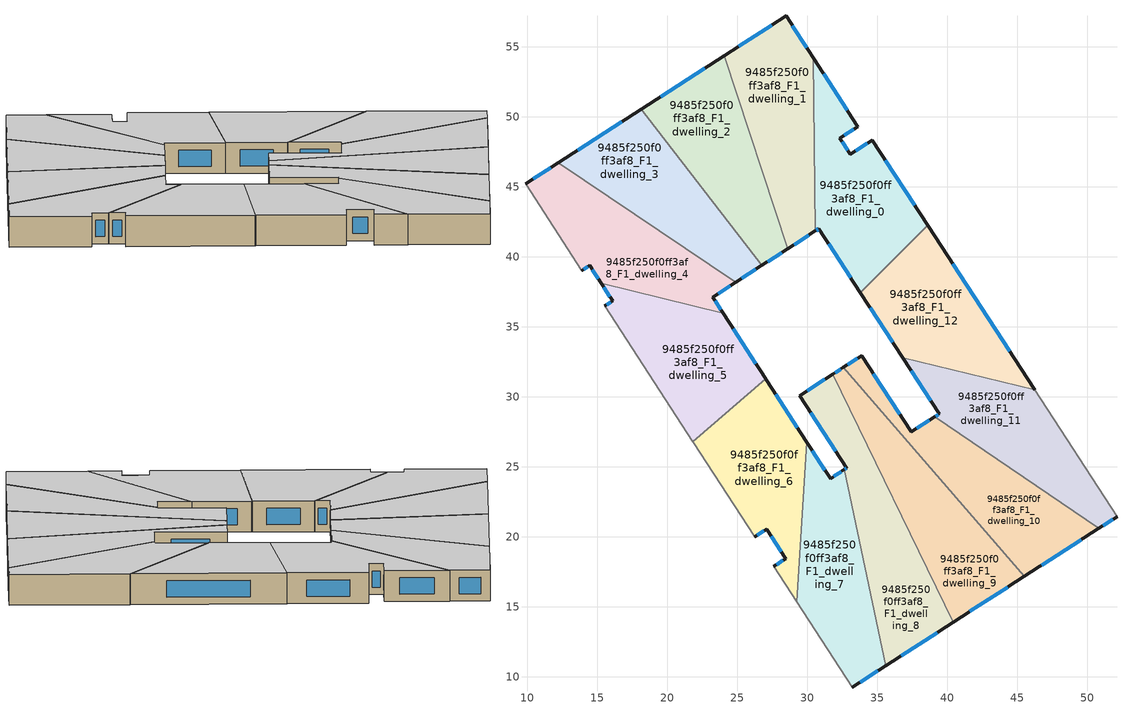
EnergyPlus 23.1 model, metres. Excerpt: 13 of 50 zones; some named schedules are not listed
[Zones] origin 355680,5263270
9485f250f0ff3af8_F1_dwelling_0
 floor to 9485f250f0ff3af8_F0_dwelling_0 (EU_floor_Construction): 33.62,49.3 32.34,48.48 33.09,47.33 34.66,48.35 38.61,42.26 33.8,37.45 30.83,42.01 30.58,41.85 30.43,54.22 z3
 wall outside (EU_wall_Construction): 38.61,42.26 34.66,48.35 33.09,47.33 32.34,48.48 33.62,49.3 30.43,54.22 / 30.58,41.85 30.83,42.01 33.8,37.45 z3:6
 wall to 9485f250f0ff3af8_F1_dwelling_12 (EU_wall_Construction): 33.8,37.45 38.61,42.26 z3:6
 wall to 9485f250f0ff3af8_F1_dwelling_1 (EU_wall_Construction): 30.43,54.22 30.58,41.85 z3:6
 window (EU_Window_Construction): 32.91,47.6 32.51,48.21 / 34.29,48.11 33.45,47.57 / 37.68,43.69 35.58,46.92 / 31.53,40.94 33.1,38.52 / 30.63,41.89 30.77,41.97 / 32.87,50.46 31.18,53.07 / 32.64,48.67 33.32,49.11 z3.7:5.3
 ceiling to 9485f250f0ff3af8_F2_dwelling_0 (EU_floor_Construction): 38.61,42.26 34.66,48.35 33.09,47.33 32.34,48.48 33.62,49.3 30.43,54.22 30.58,41.85 30.83,42.01 33.8,37.45 z6
9485f250f0ff3af8_F1_dwelling_1
 floor to 9485f250f0ff3af8_F0_dwelling_1 (EU_floor_Construction): 28.48,57.23 30.43,54.22 30.58,41.85 28.61,40.58 24.08,54.38 z3
 wall outside (EU_wall_Construction): 28.61,40.58 30.58,41.85 / 30.43,54.22 28.48,57.23 24.08,54.38 z3:6
 wall to 9485f250f0ff3af8_F1_dwelling_2 (EU_wall_Construction): 24.08,54.38 28.61,40.58 z3:6
 window (EU_Window_Construction): 29.07,40.88 30.11,41.55 / 27.45,56.56 25.11,55.05 / 29.98,54.93 28.94,56.52 z3.7:5.3
 ceiling to 9485f250f0ff3af8_F2_dwelling_1 (EU_floor_Construction): 30.58,41.85 30.43,54.22 28.48,57.23 24.08,54.38 28.61,40.58 z6
9485f250f0ff3af8_F1_dwelling_10
 floor to 9485f250f0ff3af8_F0_dwelling_10 (EU_floor_Construction): 50.83,20.6 45.51,17.17 32.58,32.09 33.9,32.94 37.43,27.48 39.11,28.57 z3
 wall outside (EU_wall_Construction): 39.11,28.57 37.43,27.48 33.9,32.94 32.58,32.09 / 45.51,17.17 50.83,20.6 z3:6
 wall to 9485f250f0ff3af8_F1_dwelling_9 (EU_wall_Construction): 32.58,32.09 45.51,17.17 z3:6
 wall to 9485f250f0ff3af8_F1_dwelling_11 (EU_wall_Construction): 50.83,20.6 39.11,28.57 z3:6
 window (EU_Window_Construction): 36.6,28.76 34.73,31.66 / 38.71,28.31 37.83,27.74 / 46.76,17.97 49.58,19.79 / 33.59,32.74 32.89,32.29 z3.7:5.3
 ceiling to 9485f250f0ff3af8_F2_dwelling_10 (EU_floor_Construction): 50.83,20.6 39.11,28.57 37.43,27.48 33.9,32.94 32.58,32.09 45.51,17.17 z6
9485f250f0ff3af8_F1_dwelling_11
 floor to 9485f250f0ff3af8_F0_dwelling_11 (EU_floor_Construction): 46.26,30.48 52.14,21.44 50.83,20.6 39.11,28.57 39.43,28.78 36.82,32.8 z3
 wall outside (EU_wall_Construction): 36.82,32.8 39.43,28.78 39.11,28.57 / 50.83,20.6 52.14,21.44 z3:6
 wall to 9485f250f0ff3af8_F1_dwelling_12 (EU_wall_Construction): 46.26,30.48 36.82,32.8 z3:6
 wall adiabatic (EU_wall_Construction): 52.14,21.44 46.26,30.48 z3:6
 window (EU_Window_Construction): 39.36,28.73 39.18,28.62 / 37.43,31.86 38.82,29.72 / 51.14,20.79 51.83,21.24 z3.7:5.3
 ceiling to 9485f250f0ff3af8_F2_dwelling_11 (EU_floor_Construction): 52.14,21.44 46.26,30.48 36.82,32.8 39.43,28.78 39.11,28.57 50.83,20.6 z6
9485f250f0ff3af8_F1_dwelling_12
 floor to 9485f250f0ff3af8_F0_dwelling_12 (EU_floor_Construction): 38.61,42.26 46.26,30.48 36.82,32.8 33.8,37.45 z3
 wall outside (EU_wall_Construction): 33.8,37.45 36.82,32.8 / 46.26,30.48 38.61,42.26 z3:6
 window (EU_Window_Construction): 34.51,36.35 36.11,33.89 / 44.46,33.25 40.41,39.49 z3.7:5.3
 ceiling to 9485f250f0ff3af8_F2_dwelling_12 (EU_floor_Construction): 46.26,30.48 38.61,42.26 33.8,37.45 36.82,32.8 z6
9485f250f0ff3af8_F1_dwelling_2
 floor to 9485f250f0ff3af8_F0_dwelling_2 (EU_floor_Construction): 24.08,54.38 28.61,40.58 26.75,39.38 18.14,50.55 z3
 wall outside (EU_wall_Construction): 26.75,39.38 28.61,40.58 / 24.08,54.38 18.14,50.55 z3:6
 wall to 9485f250f0ff3af8_F1_dwelling_3 (EU_wall_Construction): 18.14,50.55 26.75,39.38 z3:6
 window (EU_Window_Construction): 27.19,39.66 28.17,40.3 / 22.68,53.48 19.54,51.45 z3.7:5.3
 ceiling to 9485f250f0ff3af8_F2_dwelling_2 (EU_floor_Construction): 28.61,40.58 24.08,54.38 18.14,50.55 26.75,39.38 z6
9485f250f0ff3af8_F1_dwelling_3
 floor to 9485f250f0ff3af8_F0_dwelling_3 (EU_floor_Construction): 18.14,50.55 26.75,39.38 24.9,38.19 12.2,46.72 z3
 wall outside (EU_wall_Construction): 24.9,38.19 26.75,39.38 / 18.14,50.55 12.2,46.72 z3:6
 wall to 9485f250f0ff3af8_F1_dwelling_4 (EU_wall_Construction): 12.2,46.72 24.9,38.19 z3:6
 window (EU_Window_Construction): 25.33,38.47 26.32,39.1 / 16.75,49.65 13.6,47.62 z3.7:5.3
 ceiling to 9485f250f0ff3af8_F2_dwelling_3 (EU_floor_Construction): 26.75,39.38 18.14,50.55 12.2,46.72 24.9,38.19 z6
9485f250f0ff3af8_F1_dwelling_4
 floor to 9485f250f0ff3af8_F0_dwelling_4 (EU_floor_Construction): 24.9,38.19 23.24,37.12 23.99,35.96 15.27,38.12 14.45,39.38 13.89,39.02 9.86,45.21 12.2,46.72 z3
 wall outside (EU_wall_Construction): 12.2,46.72 9.86,45.21 / 23.99,35.96 23.24,37.12 24.9,38.19 / 13.89,39.02 14.45,39.38 15.27,38.12 z3:6
 wall adiabatic (EU_wall_Construction): 9.86,45.21 13.89,39.02 z3:6
 wall to 9485f250f0ff3af8_F1_dwelling_5 (EU_wall_Construction): 15.27,38.12 23.99,35.96 z3:6
 window (EU_Window_Construction): 11.65,46.37 10.41,45.56 / 23.63,37.37 24.51,37.94 / 23.82,36.23 23.42,36.85 / 14.64,39.09 15.08,38.42 / 14.02,39.1 14.32,39.3 z3.7:5.3
 ceiling to 9485f250f0ff3af8_F2_dwelling_4 (EU_floor_Construction): 23.99,35.96 23.24,37.12 24.9,38.19 12.2,46.72 9.86,45.21 13.89,39.02 14.45,39.38 15.27,38.12 z6
9485f250f0ff3af8_F1_dwelling_5
 floor to 9485f250f0ff3af8_F0_dwelling_5 (EU_floor_Construction): 23.99,35.96 27.04,31.27 21.82,26.79 15.53,36.49 16.09,36.85 15.27,38.12 z3
 wall outside (EU_wall_Construction): 15.27,38.12 16.09,36.85 15.53,36.49 / 27.04,31.27 23.99,35.96 z3:6
 wall to 9485f250f0ff3af8_F1_dwelling_6 (EU_wall_Construction): 21.82,26.79 27.04,31.27 z3:6
 wall adiabatic (EU_wall_Construction): 15.53,36.49 21.82,26.79 z3:6
 window (EU_Window_Construction): 15.96,36.76 15.66,36.57 / 15.46,37.82 15.9,37.15 / 26.33,32.37 24.71,34.86 z3.7:5.3
 ceiling to 9485f250f0ff3af8_F2_dwelling_5 (EU_floor_Construction): 27.04,31.27 23.99,35.96 15.27,38.12 16.09,36.85 15.53,36.49 21.82,26.79 z6
9485f250f0ff3af8_F1_dwelling_6
 floor to 9485f250f0ff3af8_F0_dwelling_6 (EU_floor_Construction): 27.07,31.23 29.98,26.75 29.25,15.35 27.61,17.87 28.46,18.43 27.09,20.54 26.24,19.99 21.85,26.75 21.82,26.79 27.04,31.27 z3
 wall outside (EU_wall_Construction): 26.24,19.99 27.09,20.54 28.46,18.43 27.61,17.87 / 29.98,26.75 27.07,31.23 27.04,31.27 z3:6
 wall adiabatic (EU_wall_Construction): 21.82,26.79 21.85,26.75 26.24,19.99 / 27.61,17.87 29.25,15.35 z3:6
 wall to 9485f250f0ff3af8_F1_dwelling_7 (EU_wall_Construction): 29.25,15.35 29.98,26.75 z3:6
 window (EU_Window_Construction): 27.41,20.05 28.14,18.93 / 26.44,20.12 26.89,20.41 / 29.29,27.8 27.75,30.18 / 28.26,18.3 27.81,18 z3.7:5.3
 ceiling to 9485f250f0ff3af8_F2_dwelling_6 (EU_floor_Construction): 29.25,15.35 29.98,26.75 27.07,31.23 27.04,31.27 21.82,26.79 21.85,26.75 26.24,19.99 27.09,20.54 28.46,18.43 27.61,17.87 z6
9485f250f0ff3af8_F1_dwelling_7
 floor to 9485f250f0ff3af8_F0_dwelling_7 (EU_floor_Construction): 32.65,24.8 35.59,10.76 33.23,9.24 29.25,15.35 29.98,26.75 31.66,24.16 z3
 wall outside (EU_wall_Construction): 32.65,24.8 31.66,24.16 29.98,26.75 / 33.23,9.24 35.59,10.76 z3:6
 wall to 9485f250f0ff3af8_F1_dwelling_8 (EU_wall_Construction): 35.59,10.76 32.65,24.8 z3:6
 wall adiabatic (EU_wall_Construction): 29.25,15.35 33.23,9.24 z3:6
 window (EU_Window_Construction): 31.27,24.76 30.37,26.14 / 32.42,24.65 31.9,24.31 / 33.79,9.6 35.04,10.41 z3.7:5.3
 ceiling to 9485f250f0ff3af8_F2_dwelling_7 (EU_floor_Construction): 35.59,10.76 32.65,24.8 31.66,24.16 29.98,26.75 29.25,15.35 33.23,9.24 z6
9485f250f0ff3af8_F1_dwelling_8
 floor to 9485f250f0ff3af8_F0_dwelling_8 (EU_floor_Construction): 31.82,31.59 40.43,13.88 35.59,10.76 32.65,24.8 32.81,24.91 29.46,30.07 z3
 wall outside (EU_wall_Construction): 31.82,31.59 29.46,30.07 32.81,24.91 32.65,24.8 / 35.59,10.76 40.43,13.88 z3:6
 wall to 9485f250f0ff3af8_F1_dwelling_9 (EU_wall_Construction): 40.43,13.88 31.82,31.59 z3:6
 window (EU_Window_Construction): 31.26,31.24 30.01,30.43 / 36.73,11.5 39.29,13.15 / 32.77,24.88 32.69,24.83 / 30.25,28.86 32.02,26.12 z3.7:5.3
 ceiling to 9485f250f0ff3af8_F2_dwelling_8 (EU_floor_Construction): 40.43,13.88 31.82,31.59 29.46,30.07 32.81,24.91 32.65,24.8 35.59,10.76 z6
9485f250f0ff3af8_F1_dwelling_9
 floor to 9485f250f0ff3af8_F0_dwelling_9 (EU_floor_Construction): 32.58,32.09 45.51,17.17 40.43,13.88 31.82,31.59 z3
 wall outside (EU_wall_Construction): 40.43,13.88 45.51,17.17 / 32.58,32.09 31.82,31.59 z3:6
 window (EU_Window_Construction): 41.62,14.65 44.32,16.39 / 32.4,31.97 32,31.71 z3.7:5.3
 ceiling to 9485f250f0ff3af8_F2_dwelling_9 (EU_floor_Construction): 45.51,17.17 32.58,32.09 31.82,31.59 40.43,13.88 z6
[Building]
EU S2 Campaign: North Axis=0; Terrain=City; Solar Distribution=FullExterior
[Site:Location]
Budapest.Ferenc.Liszt.Intl.AP: Latitude=47.437; Longitude=19.256; Time Zone=1; Elevation=185
[SizingPeriod:WeatherFileDays]
AnnualSizingPeriod: Begin Month=1; Begin Day of Month=1; End Month=12; End Day of Month=31; Day of Week for Start Day=Monday; Use Weather File Daylight Saving Period=No; Use Weather File Rain and Snow Indicators=No
[MATERIAL]
EU_InternalMass_Material: Roughness=MediumRough; Thickness=0.1; Conductivity=1; Density=1800; Specific Heat=900; Thermal Absorptance=0.9; Solar Absorptance=0.7; Visible Absorptance=0.7
[MATERIAL:NOMASS] Roughness=MediumRough; Thermal Absorptance=0.9; Solar Absorptance=0.7; Visible Absorptance=0.7
Name | Thermal Resistance
EU_wall_NoMass | 0.832559
EU_floor_NoMass | 0.872794
[WINDOWMATERIAL:SIMPLEGLAZINGSYSTEM]
EU_Window_SimpleGlazing: UFactor=2.79869; Solar Heat Gain Coefficient=0.75; Visible Transmittance=0.75
[CONSTRUCTION]
EU_wall_Construction: EU_wall_NoMass
EU_floor_Construction: EU_floor_NoMass
EU_Window_Construction: EU_Window_SimpleGlazing
EU_InternalMass_Construction: EU_InternalMass_Material
[ZONE] Type=1; Multiplier=1; Ceiling Height=autocalculate; Floor Area=autocalculate; Part of Total Floor Area=Yes
Name | Volume
9485f250f0ff3af8_F1_dwelling_0 | 195.486
9485f250f0ff3af8_F1_dwelling_1 | 195.469
9485f250f0ff3af8_F1_dwelling_10 | 197.492
9485f250f0ff3af8_F1_dwelling_11 | 193.465
9485f250f0ff3af8_F1_dwelling_12 | 195.493
9485f250f0ff3af8_F1_dwelling_2 | 195.481
9485f250f0ff3af8_F1_dwelling_3 | 195.498
9485f250f0ff3af8_F1_dwelling_4 | 195.478
9485f250f0ff3af8_F1_dwelling_5 | 194.452
9485f250f0ff3af8_F1_dwelling_6 | 186.937
9485f250f0ff3af8_F1_dwelling_7 | 186.387
9485f250f0ff3af8_F1_dwelling_8 | 205.27
9485f250f0ff3af8_F1_dwelling_9 | 204.333
[INTERNALMASS] Construction=EU_InternalMass_Construction
Name | Zone or ZoneList | Surface Area
9485f250f0ff3af8_F1_dwelling_0_EU_InternalMass | 9485f250f0ff3af8_F1_dwelling_0 | 65.1623
9485f250f0ff3af8_F1_dwelling_1_EU_InternalMass | 9485f250f0ff3af8_F1_dwelling_1 | 65.1566
9485f250f0ff3af8_F1_dwelling_2_EU_InternalMass | 9485f250f0ff3af8_F1_dwelling_2 | 65.1602
9485f250f0ff3af8_F1_dwelling_3_EU_InternalMass | 9485f250f0ff3af8_F1_dwelling_3 | 65.1662
9485f250f0ff3af8_F1_dwelling_4_EU_InternalMass | 9485f250f0ff3af8_F1_dwelling_4 | 65.1592
9485f250f0ff3af8_F1_dwelling_5_EU_InternalMass | 9485f250f0ff3af8_F1_dwelling_5 | 64.8161
9485f250f0ff3af8_F1_dwelling_6_EU_InternalMass | 9485f250f0ff3af8_F1_dwelling_6 | 62.3179
9485f250f0ff3af8_F1_dwelling_7_EU_InternalMass | 9485f250f0ff3af8_F1_dwelling_7 | 62.1236
9485f250f0ff3af8_F1_dwelling_8_EU_InternalMass | 9485f250f0ff3af8_F1_dwelling_8 | 68.4243
9485f250f0ff3af8_F1_dwelling_9_EU_InternalMass | 9485f250f0ff3af8_F1_dwelling_9 | 68.1094
9485f250f0ff3af8_F1_dwelling_10_EU_InternalMass | 9485f250f0ff3af8_F1_dwelling_10 | 65.8312
9485f250f0ff3af8_F1_dwelling_11_EU_InternalMass | 9485f250f0ff3af8_F1_dwelling_11 | 64.4885
9485f250f0ff3af8_F1_dwelling_12_EU_InternalMass | 9485f250f0ff3af8_F1_dwelling_12 | 65.164
[OTHEREQUIPMENT] Fuel Type=Electricity; Design Level Calculation Method=Watts/Area; Power per Zone Floor Area=1; Fraction Latent=0; Fraction Radiant=0; Fraction Lost=0; Carbon Dioxide Generation Rate=0; EndUse Subcategory=EU_Step8_InternalGains
Name | Zone or ZoneList or Space or SpaceList | Schedule
EU_Step8_InternalGain_9485f250f0ff3af8_F1_dwelling_0_f000 | 9485f250f0ff3af8_F1_dwelling_0 | EU_Step8_GainSchedule_9485f250f0ff3af8_F1_dwelling_0_f000
EU_Step8_InternalGain_9485f250f0ff3af8_F1_dwelling_1_f000 | 9485f250f0ff3af8_F1_dwelling_1 | EU_Step8_GainSchedule_9485f250f0ff3af8_F1_dwelling_1_f000
EU_Step8_InternalGain_9485f250f0ff3af8_F1_dwelling_2_f000 | 9485f250f0ff3af8_F1_dwelling_2 | EU_Step8_GainSchedule_9485f250f0ff3af8_F1_dwelling_2_f000
EU_Step8_InternalGain_9485f250f0ff3af8_F1_dwelling_3_f000 | 9485f250f0ff3af8_F1_dwelling_3 | EU_Step8_GainSchedule_9485f250f0ff3af8_F1_dwelling_3_f000
EU_Step8_InternalGain_9485f250f0ff3af8_F1_dwelling_4_f000 | 9485f250f0ff3af8_F1_dwelling_4 | EU_Step8_GainSchedule_9485f250f0ff3af8_F1_dwelling_4_f000
EU_Step8_InternalGain_9485f250f0ff3af8_F1_dwelling_5_f000 | 9485f250f0ff3af8_F1_dwelling_5 | EU_Step8_GainSchedule_9485f250f0ff3af8_F1_dwelling_5_f000
EU_Step8_InternalGain_9485f250f0ff3af8_F1_dwelling_6_f000 | 9485f250f0ff3af8_F1_dwelling_6 | EU_Step8_GainSchedule_9485f250f0ff3af8_F1_dwelling_6_f000
EU_Step8_InternalGain_9485f250f0ff3af8_F1_dwelling_7_f000 | 9485f250f0ff3af8_F1_dwelling_7 | EU_Step8_GainSchedule_9485f250f0ff3af8_F1_dwelling_7_f000
EU_Step8_InternalGain_9485f250f0ff3af8_F1_dwelling_8_f000 | 9485f250f0ff3af8_F1_dwelling_8 | EU_Step8_GainSchedule_9485f250f0ff3af8_F1_dwelling_8_f000
EU_Step8_InternalGain_9485f250f0ff3af8_F1_dwelling_9_f000 | 9485f250f0ff3af8_F1_dwelling_9 | EU_Step8_GainSchedule_9485f250f0ff3af8_F1_dwelling_9_f000
EU_Step8_InternalGain_9485f250f0ff3af8_F1_dwelling_10_f000 | 9485f250f0ff3af8_F1_dwelling_10 | EU_Step8_GainSchedule_9485f250f0ff3af8_F1_dwelling_10_f000
EU_Step8_InternalGain_9485f250f0ff3af8_F1_dwelling_11_f000 | 9485f250f0ff3af8_F1_dwelling_11 | EU_Step8_GainSchedule_9485f250f0ff3af8_F1_dwelling_11_f000
EU_Step8_InternalGain_9485f250f0ff3af8_F1_dwelling_12_f000 | 9485f250f0ff3af8_F1_dwelling_12 | EU_Step8_GainSchedule_9485f250f0ff3af8_F1_dwelling_12_f000
[ZONEVENTILATION:DESIGNFLOWRATE] Schedule=EU_AlwaysOn; Design Flow Rate Calculation Method=AirChanges/Hour; Air Changes per Hour=0.475469; Ventilation Type=Natural; Fan Pressure Rise=0; Fan Total Efficiency=1; Constant Term Coefficient=1; Temperature Term Coefficient=0; Velocity Term Coefficient=0; Velocity Squared Term Coefficient=0; Minimum Indoor Temperature=-100; Maximum Indoor Temperature=100; Delta Temperature=-100; Minimum Outdoor Temperature=-100; Maximum Outdoor Temperature=100; Maximum Wind Speed=40
Name | Zone or ZoneList or Space or SpaceList
EU_ConstantAir_9485f250f0ff3af8_F1_dwelling_0 | 9485f250f0ff3af8_F1_dwelling_0
EU_ConstantAir_9485f250f0ff3af8_F1_dwelling_1 | 9485f250f0ff3af8_F1_dwelling_1
EU_ConstantAir_9485f250f0ff3af8_F1_dwelling_2 | 9485f250f0ff3af8_F1_dwelling_2
EU_ConstantAir_9485f250f0ff3af8_F1_dwelling_3 | 9485f250f0ff3af8_F1_dwelling_3
EU_ConstantAir_9485f250f0ff3af8_F1_dwelling_4 | 9485f250f0ff3af8_F1_dwelling_4
EU_ConstantAir_9485f250f0ff3af8_F1_dwelling_5 | 9485f250f0ff3af8_F1_dwelling_5
EU_ConstantAir_9485f250f0ff3af8_F1_dwelling_6 | 9485f250f0ff3af8_F1_dwelling_6
EU_ConstantAir_9485f250f0ff3af8_F1_dwelling_7 | 9485f250f0ff3af8_F1_dwelling_7
EU_ConstantAir_9485f250f0ff3af8_F1_dwelling_8 | 9485f250f0ff3af8_F1_dwelling_8
EU_ConstantAir_9485f250f0ff3af8_F1_dwelling_9 | 9485f250f0ff3af8_F1_dwelling_9
EU_ConstantAir_9485f250f0ff3af8_F1_dwelling_10 | 9485f250f0ff3af8_F1_dwelling_10
EU_ConstantAir_9485f250f0ff3af8_F1_dwelling_11 | 9485f250f0ff3af8_F1_dwelling_11
EU_ConstantAir_9485f250f0ff3af8_F1_dwelling_12 | 9485f250f0ff3af8_F1_dwelling_12
[HVACTEMPLATE:ZONE:IDEALLOADSAIRSYSTEM] System Availability Schedule=EU_AlwaysOn; Maximum Heating Supply Air Temperature=50; Minimum Cooling Supply Air Temperature=13; Maximum Heating Supply Air Humidity Ratio=0.0156; Minimum Cooling Supply Air Humidity Ratio=0.0077; Heating Limit=NoLimit; Cooling Limit=NoLimit; Heating Availability Schedule=EU_AlwaysOn; Cooling Availability Schedule=EU_CoolingOff; Dehumidification Control Type=ConstantSensibleHeatRatio; Cooling Sensible Heat Ratio=0.7; Dehumidification Setpoint=60; Humidification Control Type=None; Humidification Setpoint=30; Outdoor Air Method=None; Outdoor Air Flow Rate per Person=0.00944; Outdoor Air Flow Rate per Zone Floor Area=0; Outdoor Air Flow Rate per Zone=0; Demand Controlled Ventilation Type=None; Outdoor Air Economizer Type=NoEconomizer; Heat Recovery Type=None; Sensible Heat Recovery Effectiveness=0.7; Latent Heat Recovery Effectiveness=0.65
Name | Template Thermostat
9485f250f0ff3af8_F1_dwelling_0 | EU_HeatOnly_9485f250f0ff3af8_F1_dwelling_0
9485f250f0ff3af8_F1_dwelling_1 | EU_HeatOnly_9485f250f0ff3af8_F1_dwelling_1
9485f250f0ff3af8_F1_dwelling_2 | EU_HeatOnly_9485f250f0ff3af8_F1_dwelling_2
9485f250f0ff3af8_F1_dwelling_3 | EU_HeatOnly_9485f250f0ff3af8_F1_dwelling_3
9485f250f0ff3af8_F1_dwelling_4 | EU_HeatOnly_9485f250f0ff3af8_F1_dwelling_4
9485f250f0ff3af8_F1_dwelling_5 | EU_HeatOnly_9485f250f0ff3af8_F1_dwelling_5
9485f250f0ff3af8_F1_dwelling_6 | EU_HeatOnly_9485f250f0ff3af8_F1_dwelling_6
9485f250f0ff3af8_F1_dwelling_7 | EU_HeatOnly_9485f250f0ff3af8_F1_dwelling_7
9485f250f0ff3af8_F1_dwelling_8 | EU_HeatOnly_9485f250f0ff3af8_F1_dwelling_8
9485f250f0ff3af8_F1_dwelling_9 | EU_HeatOnly_9485f250f0ff3af8_F1_dwelling_9
9485f250f0ff3af8_F1_dwelling_10 | EU_HeatOnly_9485f250f0ff3af8_F1_dwelling_10
9485f250f0ff3af8_F1_dwelling_11 | EU_HeatOnly_9485f250f0ff3af8_F1_dwelling_11
9485f250f0ff3af8_F1_dwelling_12 | EU_HeatOnly_9485f250f0ff3af8_F1_dwelling_12
[SIZING:ZONE] Zone Cooling Design Supply Air Temperature Input Method=SupplyAirTemperature; Zone Cooling Design Supply Air Temperature=13; Zone Heating Design Supply Air Temperature Input Method=SupplyAirTemperature; Zone Heating Design Supply Air Temperature=50; Zone Cooling Design Supply Air Humidity Ratio=0.008; Zone Heating Design Supply Air Humidity Ratio=0.008; Cooling Design Air Flow Method=DesignDay; Cooling Design Air Flow Rate=0; Cooling Minimum Air Flow per Zone Floor Area=0.000762; Cooling Minimum Air Flow=0; Cooling Minimum Air Flow Fraction=0.2; Heating Design Air Flow Method=DesignDay; Heating Design Air Flow Rate=0; Heating Maximum Air Flow per Zone Floor Area=0.002032; Heating Maximum Air Flow=0.141576; Heating Maximum Air Flow Fraction=0.3; Account for Dedicated Outdoor Air System=No; Dedicated Outdoor Air System Control Strategy=NeutralSupplyAir; Dedicated Outdoor Air Low Setpoint Temperature for Design=autosize; Dedicated Outdoor Air High Setpoint Temperature for Design=autosize; Zone Load Sizing Method=Sensible Load Only No Latent Load; Zone Latent Cooling Design Supply Air Humidity Ratio Input Method=HumidityRatioDifference; Zone Cooling Design Supply Air Humidity Ratio Difference=0.005; Zone Latent Heating Design Supply Air Humidity Ratio Input Method=HumidityRatioDifference; Zone Humidification Design Supply Air Humidity Ratio Difference=0.005
9485f250f0ff3af8_F1_dwelling_0; 9485f250f0ff3af8_F1_dwelling_1; 9485f250f0ff3af8_F1_dwelling_2; 9485f250f0ff3af8_F1_dwelling_3; 9485f250f0ff3af8_F1_dwelling_4; 9485f250f0ff3af8_F1_dwelling_5; 9485f250f0ff3af8_F1_dwelling_6; 9485f250f0ff3af8_F1_dwelling_7; 9485f250f0ff3af8_F1_dwelling_8
